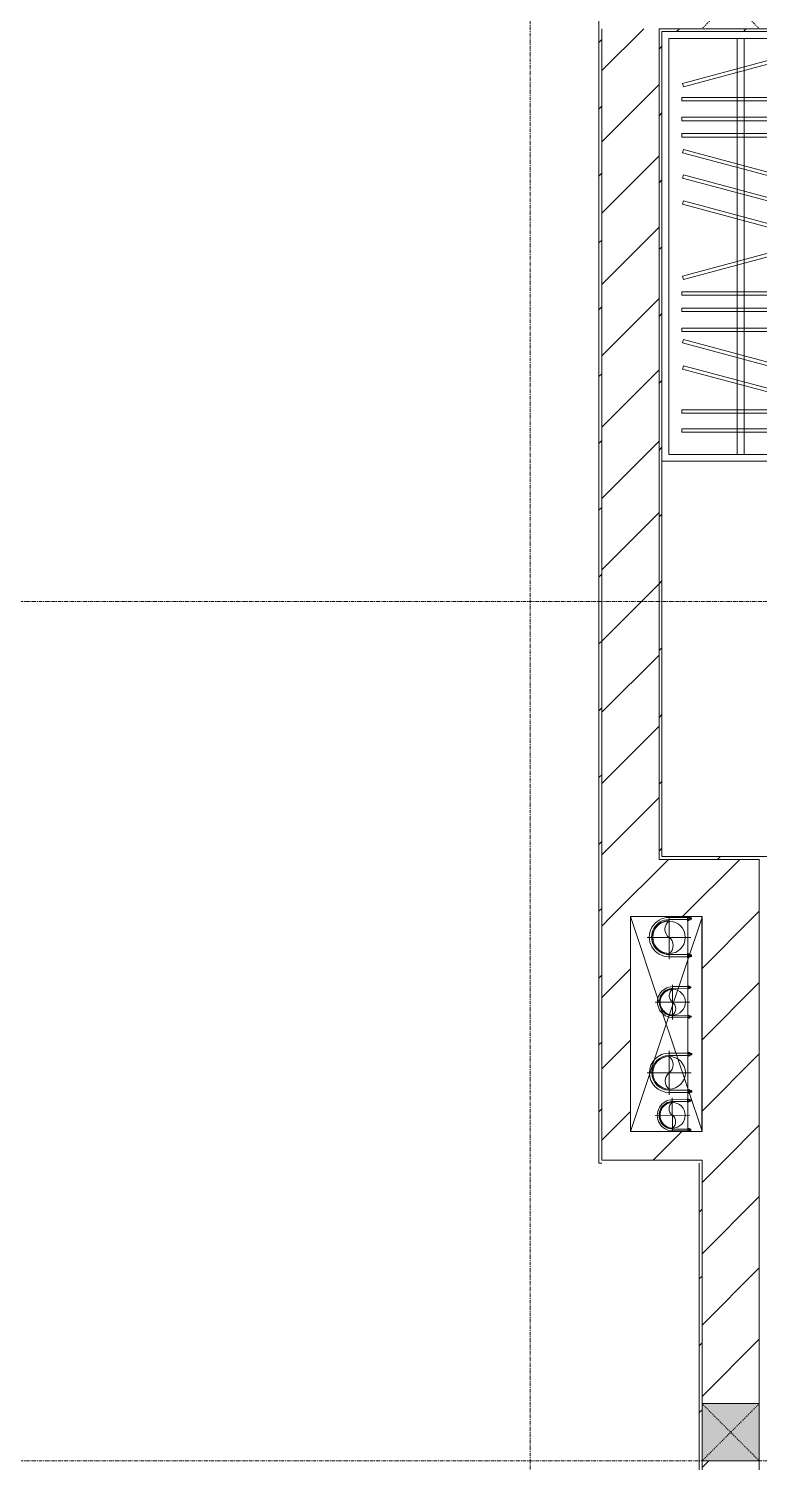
# Model space of a CAD drawing. Header units: millimetres. Extents: x 5356 to 209803, y -16346 to 109894.
# Drawn here: x 116502 to 119053, y 48432 to 53437 of the extents above; entities that cross this region are included whole.
import ezdxf

# ---------------------------------------------------------------- set-up
doc = ezdxf.new("R2010")
doc.units = ezdxf.units.MM
for name, pattern in [('Dash', [6, 3, -3]), ('Grid Line', [22.225, 12.7, -3.175, 3.175, -3.175]), ('IMPORT-CENTER _3_', [10.16, 6.35, -1.27, 1.27, -1.27])]:
    doc.linetypes.add(name, pattern=pattern)
for name, color, linetype, lineweight in [('0-1', 7, 'Continuous', 5), ('0-2', 9, 'Continuous', 9), ('A-WALL', 113, 'Continuous', 9), ('A-WALL-3', 113, 'Continuous', 18), ('A-WALL-PATT-2', 9, 'Continuous', 9), ('A-WALL-PATT-3', 111, 'Continuous', 9), ('G-IMPT', 8, 'Continuous', 9), ('G-IMPT-2', 8, 'IMPORT-CENTER _3_', 9), ('I-FURN-1', 9, 'Continuous', 9), ('I-WALL-1', 253, 'Continuous', 18), ('I-WALL-3', 2, 'Continuous', 18), ('M-EQPM', 50, 'Continuous', 9), ('S-COLS', 52, 'Continuous', 9), ('S-COLS-1', 254, 'Continuous', 5), ('S-COLS-4', 52, 'Continuous', 18), ('S-COLS-5', 52, 'Dash', 9), ('S-COLS-HDLN', 52, 'Dash', 9), ('S-GRID-1', 1, 'Grid Line', 9)]:
    doc.layers.add(name, color=color, linetype=linetype, lineweight=lineweight)
pattern_1 = [(45, (0, 0), (-116.67262, 116.67262), [])]
pattern_2 = [(45, (0, 0), (-124.4508, 124.4508), [])]

# ---------------------------------------------------------------- blocks, each defined once
blk = doc.blocks.new('TU QUAN AO-SUITE ROOM_3 - TU QUAN AO-SUITE ROOM_3-V95-TKCS_MB ĐỊNH VỊ MỐC TỌA ĐỘ CÔNG TRÌNH')
at = {"layer": 'I-FURN-1'}
for p, q in [((0, -1500), (0, 0)), ((0, 0), (0, -1500)), ((-526, -24), (-24, -24)), ((-526, -1476), (-526, -24)), ((-526, -24), (-526, -600)), ((-287, -24), (-287, -576)), ((-263, -24), (-263, -576)), ((-24, -24), (-24, -1476)), ((-478.3, -181.1), (-61.3, -69.4)), ((-58.2, -80.9), (-475.2, -192.7)), ((-61.3, -69.4), (-58.2, -80.9)), ((-475.2, -192.7), (-478.3, -181.1)), ((-480.1, -229.7), (-50.1, -229.7)), ((-480.1, -241.7), (-480.1, -229.7)), ((-50.1, -241.7), (-480.1, -241.7)), ((-50.1, -229.7), (-50.1, -241.7)), ((-480.1, -299.2), (-50.1, -299.2)), ((-480.1, -311.2), (-480.1, -299.2)), ((-50.1, -299.2), (-50.1, -311.2)), ((-50.1, -311.2), (-480.1, -311.2)), ((-480.1, -356.4), (-50.1, -356.4)), ((-480.1, -368.4), (-480.1, -356.4)), ((-50.1, -368.4), (-480.1, -368.4)), ((-50.1, -356.4), (-50.1, -368.4)), ((-475.2, -411.5), (-478.3, -423.1)), ((-478.3, -423.1), (-61.3, -534.9)), ((-58.2, -523.3), (-475.2, -411.5)), ((-475.2, -500.3), (-478.3, -511.9)), ((-58.2, -612.1), (-475.2, -500.3)), ((-478.3, -511.9), (-61.3, -623.6)), ((-61.3, -534.9), (-58.2, -523.3)), ((-526, -1476), (-526, -600)), ((-475.2, -591.5), (-478.3, -603.1)), ((-58.2, -703.3), (-475.2, -591.5)), ((-287, -576), (-287, -1476)), ((-263, -576), (-263, -1476)), ((-478.3, -603.1), (-61.3, -714.9)), ((-61.3, -623.6), (-58.2, -612.1)), ((-478.3, -853.9), (-61.3, -742.1)), ((-61.3, -714.9), (-58.2, -703.3)), ((-61.3, -742.1), (-58.2, -753.7)), ((-58.2, -753.7), (-475.2, -865.5)), ((-475.2, -865.5), (-478.3, -853.9)), ((-480.1, -908.6), (-480.1, -920.6)), ((-480.1, -908.6), (-480.1, -920.6)), ((-50.1, -908.6), (-480.1, -908.6)), ((-480.1, -920.6), (-50.1, -920.6)), ((-50.1, -920.6), (-50.1, -908.6)), ((-480.1, -965.8), (-480.1, -977.8)), ((-480.1, -965.8), (-480.1, -977.8)), ((-50.1, -965.8), (-480.1, -965.8)), ((-480.1, -977.8), (-50.1, -977.8)), ((-50.1, -977.8), (-50.1, -965.8)), ((-480.1, -1035.3), (-480.1, -1047.3)), ((-480.1, -1035.3), (-480.1, -1047.3)), ((-50.1, -1035.3), (-480.1, -1035.3)), ((-480.1, -1047.3), (-50.1, -1047.3)), ((-50.1, -1047.3), (-50.1, -1035.3)), ((-475.2, -1075.3), (-478.3, -1086.9)), ((-478.3, -1086.9), (-61.3, -1198.6)), ((-58.2, -1187.1), (-475.2, -1075.3)), ((-475.2, -1166.5), (-478.3, -1178.1)), ((-478.3, -1178.1), (-61.3, -1289.9)), ((-58.2, -1278.3), (-475.2, -1166.5)), ((-61.3, -1198.6), (-58.2, -1187.1)), ((-61.3, -1289.9), (-58.2, -1278.3)), ((-480.1, -1320.5), (-480.1, -1332.5)), ((-480.1, -1320.5), (-480.1, -1332.5)), ((-50.1, -1320.5), (-480.1, -1320.5)), ((-480.1, -1332.5), (-50.1, -1332.5)), ((-50.1, -1332.5), (-50.1, -1320.5)), ((-480.1, -1386.9), (-480.1, -1398.9)), ((-480.1, -1386.9), (-480.1, -1398.9)), ((-50.1, -1386.9), (-480.1, -1386.9)), ((-480.1, -1398.9), (-50.1, -1398.9)), ((-50.1, -1398.9), (-50.1, -1386.9)), ((-550, -1500), (0, -1500)), ((0, -1500), (-550, -1500)), ((-24, -1476), (-526, -1476))]:
    blk.add_line(p, q, dxfattribs=at)
blk = doc.blocks.new('NCV_TKTC_TANG 1_rvt-1-TKCS_MB ĐỊNH VỊ MỐC TỌA ĐỘ CÔNG TRÌNH')
at = {"layer": 'A-WALL-PATT-2'}
h = blk.add_hatch(dxfattribs=at)
h.set_pattern_fill('FP_3', color=256, style=0, pattern_type=2)
h.set_pattern_definition(pattern_1)
h.paths.add_polyline_path([(118712.6, 50546.9), (118712.6, 53436.9), (118702.6, 53436.9), (118702.6, 50546.9)])
h = blk.add_hatch(dxfattribs=at)
h.set_pattern_fill('FP_3', color=256, style=0, pattern_type=2)
h.set_pattern_definition(pattern_1)
h.paths.add_polyline_path([(122052.6, 53426.9), (122052.6, 53436.9), (118712.6, 53436.9), (118712.6, 53426.9), (122042.6, 53426.9)])
h = blk.add_hatch(dxfattribs=at)
h.set_pattern_fill('FP_3', color=256, style=0, pattern_type=2)
h.set_pattern_definition(pattern_1)
h.paths.add_polyline_path([(119152.6, 50536.9), (119152.6, 50546.9), (118702.6, 50546.9), (118702.6, 50536.9), (119137.2, 50536.9)])
h.paths.add_polyline_path([(119952.6, 50536.9), (122752.6, 50536.9), (122752.6, 50546.9), (119952.6, 50546.9)])
at = {"layer": 'I-WALL-1'}
for p, q in [((118712.6, 53436.9), (118702.6, 53436.9)), ((118702.6, 53436.9), (118702.6, 50546.9)), ((122052.6, 53436.9), (118712.6, 53436.9)), ((118712.6, 50546.9), (118712.6, 53426.9)), ((118712.6, 53426.9), (122042.6, 53426.9)), ((118702.6, 50546.9), (118702.6, 50536.9)), ((118702.6, 50536.9), (119052.6, 50536.9)), ((119152.6, 50546.9), (118712.6, 50546.9))]:
    blk.add_line(p, q, dxfattribs=at)
at = {"layer": 'I-FURN-1'}
blk.add_blockref('TU QUAN AO-SUITE ROOM_3 - TU QUAN AO-SUITE ROOM_3-V95-TKCS_MB ĐỊNH VỊ MỐC TỌA ĐỘ CÔNG TRÌNH', (119262.6, 53426.9), dxfattribs=at)
blk = doc.blocks.new('TKTC_XREF_251221_MB TANG 1 - TKTC_XREF_260130_MB TANG 1_dwg_CUM U_DN100-V306-TKCS_MB ĐỊNH VỊ MỐC TỌA ĐỘ CÔNG TRÌNH')
at = {"layer": 'G-IMPT'}
blk.add_hatch(color=256, dxfattribs=at).paths.add_polyline_path([(0, -61), (0, -57), (14.8, -55.1), (28.5, -49.4), (40.3, -40.3), (49.4, -28.5), (55.1, -14.8), (57, 0), (55.1, 14.8), (49.4, 28.5), (40.3, 40.3), (28.5, 49.4), (14.8, 55.1), (0, 57), (0, 61), (15.8, 58.9), (30.5, 52.8), (43.1, 43.1), (52.8, 30.5), (58.9, 15.8), (61, 0), (58.9, -15.8), (52.8, -30.5), (43.1, -43.1), (30.5, -52.8), (15.8, -58.9)])
for p, q in [((-79.1, 66.6), (-79.1, 63.4)), ((-76.6, 66.6), (-76.6, 63.4)), ((-74.6, 66.6), (-74.6, 63.4)), ((-72.7, 69.3), (-72.7, 60.7)), ((-66.9, 67.9), (-71.7, 67.9)), ((-65, 69), (0, 69)), ((-66.9, 62.1), (-71.7, 62.1)), ((-72.7, -60.7), (-72.7, -69.3)), ((-66.9, -62.1), (-71.7, -62.1)), ((-79.1, -63.4), (-79.1, -66.6)), ((-76.6, -63.4), (-76.6, -66.6)), ((-74.6, -63.4), (-74.6, -66.6)), ((-66.9, -67.9), (-71.7, -67.9)), ((-66.9, -72.7), (-66.9, -70.8)), ((-65, -69), (0, -69))]:
    blk.add_line(p, q, dxfattribs=at)
at = {"layer": 'G-IMPT', "flags": 128}
for points in [[(-72.7, 67.6), (-78.1, 67.6), (-78.1, 62.4), (-72.7, 62.4)], [(-71.7, 59.2), (-66.9, 59.2), (-66.9, 70.8), (-71.7, 70.8)], [(-66.9, 70.8), (-66.9, 72.7), (-65, 72.7), (-65, 57.3), (-66.9, 57.3), (-66.9, 59.2)], [(-65, 61), (0, 61), (0, 57)], [(-72.7, -62.4), (-78.1, -62.4), (-78.1, -67.6), (-72.7, -67.6)], [(-71.7, -70.8), (-66.9, -70.8), (-66.9, -59.2), (-71.7, -59.2)], [(-66.9, -59.2), (-66.9, -57.3), (-65, -57.3), (-65, -72)], [(-65, -61), (0, -61), (0, -57)]]:
    blk.add_lwpolyline(points, dxfattribs=at)
at = {"layer": 'G-IMPT'}
for centre, radius, start, end in [((-78.1, 66.6), 0.96, 90, 180), ((-78.1, 63.4), 0.96, 180, 270), ((-71.1, 69.3), 1.56, 112.61986, 247.38014), ((-67.9, 65), 4.8, 143.1301, 216.8699), ((0, 0), 69, 270, 90), ((-71.1, 60.7), 1.56, 112.61986, 247.38014), ((0, 0), 61, 270, 90), ((0, 0), 57, 270, 90), ((-78.1, -63.4), 0.96, 90, 180), ((-71.1, -60.7), 1.56, 112.61986, 247.38014), ((-67.9, -65), 4.8, 143.1301, 216.8699), ((-78.1, -66.6), 0.96, 180, 270), ((-71.1, -69.3), 1.56, 112.61986, 247.38014)]:
    blk.add_arc(centre, radius, start, end, dxfattribs=at)
blk = doc.blocks.new('TKTC_XREF_251221_MB TANG 1 - TKTC_XREF_260130_MB TANG 1_dwg_$cc-V307-TKCS_MB ĐỊNH VỊ MỐC TỌA ĐỘ CÔNG TRÌNH')
at = {"layer": 'G-IMPT'}
blk.add_circle((0, 0), 0.5, dxfattribs=at)
for centre, radius, start, end in [((0, 0), 0.5, 90, 270), ((0.188, 0.25), 0.313, 126.8699, 233.1301), ((-0.188, -0.25), 0.313, 306.8699, 53.1301)]:
    blk.add_arc(centre, radius, start, end, dxfattribs=at)
at = {"layer": 'G-IMPT-2'}
for p, q in [((0, -0.628), (0, 0.673)), ((-0.673, 0), (0.673, 0))]:
    blk.add_line(p, q, dxfattribs=at)
blk = doc.blocks.new('TKTC_XREF_251221_MB TANG 1 - TKTC_XREF_260130_MB TANG 1_dwg_$cc-4202122-TKCS_MB ĐỊNH VỊ MỐC TỌA ĐỘ CÔNG TRÌNH')
at = {"layer": 'G-IMPT'}
blk.add_circle((0, 0), 0.5, dxfattribs=at)
for centre, radius, start, end in [((0, 0), 0.5, 90, 270), ((0.188, 0.25), 0.313, 126.8699, 233.1301), ((-0.188, -0.25), 0.313, 306.8699, 53.1301)]:
    blk.add_arc(centre, radius, start, end, dxfattribs=at)
at = {"layer": 'G-IMPT-2'}
for p, q in [((0, -0.673), (0, 0.673)), ((-0.673, 0), (0.673, 0))]:
    blk.add_line(p, q, dxfattribs=at)
blk = doc.blocks.new('TKTC_XREF_251221_MB TANG 1 - TKTC_XREF_260130_MB TANG 1_dwg_CUM U_DN100-4202112-TKCS_MB ĐỊNH VỊ MỐC TỌA ĐỘ CÔNG TRÌNH')
at = {"layer": 'G-IMPT'}
blk.add_hatch(color=256, dxfattribs=at).paths.add_polyline_path([(0, 61), (0, 57), (14.8, 55.1), (28.5, 49.4), (40.3, 40.3), (49.4, 28.5), (55.1, 14.8), (57, 0), (55.1, -14.8), (49.4, -28.5), (40.3, -40.3), (28.5, -49.4), (14.8, -55.1), (0, -57), (0, -61), (15.8, -58.9), (30.5, -52.8), (43.1, -43.1), (52.8, -30.5), (58.9, -15.8), (61, 0), (58.9, 15.8), (52.8, 30.5), (43.1, 43.1), (30.5, 52.8), (15.8, 58.9)])
for p, q in [((-79.1, 66.6), (-79.1, 63.4)), ((-76.6, 66.6), (-76.6, 63.4)), ((-74.6, 66.6), (-74.6, 63.4)), ((-72.7, 69.3), (-72.7, 60.7)), ((-66.9, 67.9), (-71.7, 67.9)), ((-66.9, 62.1), (-71.7, 62.1)), ((-65, 69), (0, 69)), ((-79.1, -63.4), (-79.1, -66.6)), ((-76.6, -63.4), (-76.6, -66.6)), ((-74.6, -63.4), (-74.6, -66.6)), ((-72.7, -60.7), (-72.7, -69.3)), ((-66.9, -62.1), (-71.7, -62.1)), ((-66.9, -67.9), (-71.7, -67.9)), ((-65, -69), (0, -69))]:
    blk.add_line(p, q, dxfattribs=at)
at = {"layer": 'G-IMPT', "flags": 128}
for points in [[(-72.7, 67.6), (-78.1, 67.6), (-78.1, 62.4), (-72.7, 62.4)], [(-71.7, 59.2), (-66.9, 59.2), (-66.9, 70.8), (-71.7, 70.8)], [(-66.9, 70.8), (-66.9, 72.7), (-65, 72.7), (-65, 57.3), (-66.9, 57.3), (-66.9, 59.2)], [(-65, 61), (0, 61), (0, 57)], [(-72.7, -62.4), (-78.1, -62.4), (-78.1, -67.6), (-72.7, -67.6)], [(-71.7, -70.8), (-66.9, -70.8), (-66.9, -59.2), (-71.7, -59.2)], [(-66.9, -59.2), (-66.9, -57.3), (-65, -57.3), (-65, -72.7), (-66.9, -72.7), (-66.9, -70.8)], [(-65, -61), (0, -61), (0, -57)]]:
    blk.add_lwpolyline(points, dxfattribs=at)
at = {"layer": 'G-IMPT'}
for centre, radius, start, end in [((-78.1, 66.6), 0.96, 90, 180), ((-78.1, 63.4), 0.96, 180, 270), ((-71.1, 69.3), 1.56, 112.6199, 247.3801), ((-67.9, 65), 4.8, 143.1301, 216.8699), ((-71.1, 60.7), 1.56, 112.6199, 247.3801), ((0, 0), 69, 270, 90), ((0, 0), 61, 270, 90), ((0, 0), 57, 270, 90), ((-78.1, -63.4), 0.96, 90, 180), ((-78.1, -66.6), 0.96, 180, 270), ((-71.1, -60.7), 1.56, 112.6199, 247.3801), ((-67.9, -65), 4.8, 143.1301, 216.8699), ((-71.1, -69.3), 1.56, 112.6199, 247.3801)]:
    blk.add_arc(centre, radius, start, end, dxfattribs=at)
blk = doc.blocks.new('TKTC_XREF_251221_MB TANG 1 - TKTC_XREF_260130_MB TANG 1_dwg_CUM U_DN100-V308-TKCS_MB ĐỊNH VỊ MỐC TỌA ĐỘ CÔNG TRÌNH')
at = {"layer": 'G-IMPT'}
blk.add_hatch(color=256, dxfattribs=at).paths.add_polyline_path([(0, 61), (0, 57), (14.8, 55.1), (28.5, 49.4), (40.3, 40.3), (49.4, 28.5), (55.1, 14.8), (57, 0), (55.1, -14.8), (49.4, -28.5), (40.3, -40.3), (28.5, -49.4), (14.8, -55.1), (0, -57), (0, -61), (15.8, -58.9), (30.5, -52.8), (43.1, -43.1), (52.8, -30.5), (58.9, -15.8), (61, 0), (58.9, 15.8), (52.8, 30.5), (43.1, 43.1), (30.5, 52.8), (15.8, 58.9)])
for p, q in [((-79.1, 66.6), (-79.1, 63.4)), ((-76.6, 66.6), (-76.6, 63.4)), ((-74.6, 66.6), (-74.6, 63.4)), ((-72.7, 69.3), (-72.7, 60.7)), ((-66.9, 67.9), (-71.7, 67.9)), ((-66.9, 62.1), (-71.7, 62.1)), ((-65, 69), (0, 69)), ((-79.1, -63.4), (-79.1, -66.6)), ((-76.6, -63.4), (-76.6, -66.6)), ((-74.6, -63.4), (-74.6, -66.6)), ((-72.7, -60.7), (-72.7, -69.3)), ((-66.9, -62.1), (-71.7, -62.1)), ((-66.9, -67.9), (-71.7, -67.9)), ((-65, -69), (0, -69))]:
    blk.add_line(p, q, dxfattribs=at)
at = {"layer": 'G-IMPT', "flags": 128}
for points in [[(-72.7, 67.6), (-78.1, 67.6), (-78.1, 62.4), (-72.7, 62.4)], [(-71.7, 59.2), (-66.9, 59.2), (-66.9, 70.8), (-71.7, 70.8)], [(-66.9, 70.8), (-66.9, 72.7), (-65, 72.7), (-65, 57.3), (-66.9, 57.3), (-66.9, 59.2)], [(-65, 61), (0, 61), (0, 57)], [(-72.7, -62.4), (-78.1, -62.4), (-78.1, -67.6), (-72.7, -67.6)], [(-71.7, -70.8), (-66.9, -70.8), (-66.9, -59.2), (-71.7, -59.2)], [(-66.9, -59.2), (-66.9, -57.3), (-65, -57.3), (-65, -71.5)], [(-65, -61), (0, -61), (0, -57)]]:
    blk.add_lwpolyline(points, dxfattribs=at)
at = {"layer": 'G-IMPT'}
for centre, radius, start, end in [((-78.1, 66.6), 0.96, 90, 180), ((-78.1, 63.4), 0.96, 180, 270), ((-71.1, 69.3), 1.56, 112.6199, 247.3801), ((-67.9, 65), 4.8, 143.1301, 216.8699), ((-71.1, 60.7), 1.56, 112.6199, 247.3801), ((0, 0), 69, 270, 90), ((0, 0), 61, 270, 90), ((0, 0), 57, 270, 90), ((-78.1, -63.4), 0.96, 90, 180), ((-78.1, -66.6), 0.96, 180, 270), ((-71.1, -60.7), 1.56, 112.6199, 247.3801), ((-67.9, -65), 4.8, 143.1301, 216.8699), ((-71.1, -69.3), 1.56, 112.6199, 247.3801)]:
    blk.add_arc(centre, radius, start, end, dxfattribs=at)
blk = doc.blocks.new('TKTC_XREF_251221_MB TANG 1 - TKTC_XREF_260130_MB TANG 1_dwg_$cc-V309-TKCS_MB ĐỊNH VỊ MỐC TỌA ĐỘ CÔNG TRÌNH')
at = {"layer": 'G-IMPT'}
blk.add_circle((0, 0), 0.5, dxfattribs=at)
for centre, radius, start, end in [((0, 0), 0.5, 90, 270), ((0.188, 0.25), 0.313, 126.8699, 233.1301), ((-0.188, -0.25), 0.313, 306.8699, 53.1301)]:
    blk.add_arc(centre, radius, start, end, dxfattribs=at)
at = {"layer": 'G-IMPT-2'}
for p, q in [((0, -0.673), (0, 0.635)), ((-0.673, 0), (0.673, 0))]:
    blk.add_line(p, q, dxfattribs=at)
blk = doc.blocks.new('TKTC_XREF_251221_MB TANG 1 - TKTC_XREF_260130_MB TANG 1_dwg_CUM U_DN100-4202115-TKCS_MB ĐỊNH VỊ MỐC TỌA ĐỘ CÔNG TRÌNH')
at = {"layer": 'G-IMPT'}
blk.add_hatch(color=256, dxfattribs=at).paths.add_polyline_path([(0, -61), (0, -57), (14.8, -55.1), (28.5, -49.4), (40.3, -40.3), (49.4, -28.5), (55.1, -14.8), (57, 0), (55.1, 14.8), (49.4, 28.5), (40.3, 40.3), (28.5, 49.4), (14.8, 55.1), (0, 57), (0, 61), (15.8, 58.9), (35.6, 48.9), (43.1, 43.1), (52.8, 30.5), (58.9, 15.8), (61, 0), (58.9, -15.8), (52.8, -30.5), (43.1, -43.1), (30.5, -52.8), (15.8, -58.9)])
for p, q in [((-79.1, 66.6), (-79.1, 63.4)), ((-76.6, 66.6), (-76.6, 63.4)), ((-74.6, 66.6), (-74.6, 63.4)), ((-72.7, 69.3), (-72.7, 60.7)), ((-66.9, 67.9), (-71.7, 67.9)), ((-65, 69), (0, 69)), ((-66.9, 62.1), (-71.7, 62.1)), ((-72.7, -60.7), (-72.7, -69.3)), ((-66.9, -62.1), (-71.7, -62.1)), ((-79.1, -63.4), (-79.1, -66.6)), ((-76.6, -63.4), (-76.6, -66.6)), ((-74.6, -63.4), (-74.6, -66.6)), ((-66.9, -67.9), (-71.7, -67.9)), ((-65, -69), (0, -69))]:
    blk.add_line(p, q, dxfattribs=at)
at = {"layer": 'G-IMPT', "flags": 128}
for points in [[(-72.7, 67.6), (-78.1, 67.6), (-78.1, 62.4), (-72.7, 62.4)], [(-71.7, 59.2), (-66.9, 59.2), (-66.9, 70.8), (-71.7, 70.8)], [(-66.9, 70.8), (-66.9, 72.7), (-65, 72.7), (-65, 57.3), (-66.9, 57.3), (-66.9, 59.2)], [(-65, 61), (0, 61), (0, 57)], [(-72.7, -62.4), (-78.1, -62.4), (-78.1, -67.6), (-72.7, -67.6)], [(-71.7, -70.8), (-66.9, -70.8), (-66.9, -59.2), (-71.7, -59.2)], [(-66.9, -59.2), (-66.9, -57.3), (-65, -57.3), (-65, -72.7), (-66.9, -72.7), (-66.9, -70.8)], [(-65, -61), (0, -61), (0, -57)]]:
    blk.add_lwpolyline(points, dxfattribs=at)
at = {"layer": 'G-IMPT'}
for centre, radius, start, end in [((-78.1, 66.6), 0.96, 90, 180), ((-78.1, 63.4), 0.96, 180, 270), ((-71.1, 69.3), 1.56, 112.61986, 247.38014), ((-67.9, 65), 4.8, 143.1301, 216.8699), ((0, 0), 69, 270, 90), ((-71.1, 60.7), 1.56, 112.61986, 247.38014), ((0, 0), 61, 270, 90), ((0, 0), 57, 270, 90), ((-78.1, -63.4), 0.96, 90, 180), ((-71.1, -60.7), 1.56, 112.61986, 247.38014), ((-67.9, -65), 4.8, 143.1301, 216.8699), ((-78.1, -66.6), 0.96, 180, 270), ((-71.1, -69.3), 1.56, 112.61986, 247.38014)]:
    blk.add_arc(centre, radius, start, end, dxfattribs=at)
blk = doc.blocks.new('TKTC_XREF_251221_MB TANG 1 - TKTC_XREF_260130_MB TANG 1_dwg_$cc-4202118-TKCS_MB ĐỊNH VỊ MỐC TỌA ĐỘ CÔNG TRÌNH')
at = {"layer": 'G-IMPT'}
blk.add_circle((0, 0), 0.5, dxfattribs=at)
for centre, radius, start, end in [((0, 0), 0.5, 90, 270), ((0.188, 0.25), 0.313, 126.8699, 233.1301), ((-0.188, -0.25), 0.313, 306.8699, 53.1301)]:
    blk.add_arc(centre, radius, start, end, dxfattribs=at)
at = {"layer": 'G-IMPT-2'}
for p, q in [((0, -0.673), (0, 0.673)), ((-0.673, 0), (0.673, 0))]:
    blk.add_line(p, q, dxfattribs=at)
blk = doc.blocks.new('TKTC_XREF_251221_MB TANG 1 - TKTC_XREF_260130_MB TANG 1_dwg-4202109-TKCS_MB ĐỊNH VỊ MỐC TỌA ĐỘ CÔNG TRÌNH')
at = {"layer": 'G-IMPT'}
for p, q in [((-84349.1, -351759.7), (-84349.1, -351009.7)), ((-84299.3, -351009.5), (-84299.3, -351759.7))]:
    blk.add_line(p, q, dxfattribs=at)
for name, p, xscale, yscale, zscale, rotation in [('TKTC_XREF_251221_MB TANG 1 - TKTC_XREF_260130_MB TANG 1_dwg_$cc-V309-TKCS_MB ĐỊNH VỊ MỐC TỌA ĐỘ CÔNG TRÌNH', (-84414.4, -351081.9), 113.7150000000091, 113.7150000000091, 113.7150000000091, 359.9990086636432), ('TKTC_XREF_251221_MB TANG 1 - TKTC_XREF_260130_MB TANG 1_dwg_CUM U_DN100-V308-TKCS_MB ĐỊNH VỊ MỐC TỌA ĐỘ CÔNG TRÌNH', (-84414.4, -351081), 0.9975000000000005, 0.9975000000000005, 0.9975000000000005, 180.000991338195), ('TKTC_XREF_251221_MB TANG 1 - TKTC_XREF_260130_MB TANG 1_dwg_$cc-4202118-TKCS_MB ĐỊNH VỊ MỐC TỌA ĐỘ CÔNG TRÌNH', (-84402.1, -351308.1), 90.00000000005107, 90.00000000005107, 90.00000000005107, 0.3740267799372842), ('TKTC_XREF_251221_MB TANG 1 - TKTC_XREF_260130_MB TANG 1_dwg_CUM U_DN100-4202112-TKCS_MB ĐỊNH VỊ MỐC TỌA ĐỘ CÔNG TRÌNH', (-84413.9, -351554.8), 0.9974999999999965, 0.9974999999999965, 0.9974999999999965, 180.0009913385626), ('TKTC_XREF_251221_MB TANG 1 - TKTC_XREF_260130_MB TANG 1_dwg_$cc-V307-TKCS_MB ĐỊNH VỊ MỐC TỌA ĐỘ CÔNG TRÌNH', (-84402.7, -351703.2), 90.00000000005107, 90.00000000005107, 90.00000000005107, 0.3740267799372842)]:
    blk.add_blockref(name, p, dxfattribs=dict(xscale=xscale, yscale=yscale, zscale=zscale, rotation=rotation))
at = {"extrusion": (0, 0, -1)}
for name, p, xscale, yscale, zscale, rotation in [('TKTC_XREF_251221_MB TANG 1 - TKTC_XREF_260130_MB TANG 1_dwg_CUM U_DN100-4202115-TKCS_MB ĐỊNH VỊ MỐC TỌA ĐỘ CÔNG TRÌNH', (84400.2, -351308.1), 0.7894736842105242, 0.7894736842105242, -0.7894736842105242, 359.6259732184666), ('TKTC_XREF_251221_MB TANG 1 - TKTC_XREF_260130_MB TANG 1_dwg_$cc-4202122-TKCS_MB ĐỊNH VỊ MỐC TỌA ĐỘ CÔNG TRÌNH', (84413.9, -351554.8), 113.7150000000092, 113.7150000000092, -113.7150000000092, 179.9990086636432), ('TKTC_XREF_251221_MB TANG 1 - TKTC_XREF_260130_MB TANG 1_dwg_CUM U_DN100-V306-TKCS_MB ĐỊNH VỊ MỐC TỌA ĐỘ CÔNG TRÌNH', (84400.8, -351703.2), 0.7894736842105242, 0.7894736842105242, -0.7894736842105242, 359.6259732184666)]:
    blk.add_blockref(name, p, dxfattribs=dict(at, xscale=xscale, yscale=yscale, zscale=zscale, rotation=rotation))
blk = doc.blocks.new('TKTC_XREF_251221_MB TANG 1 - TKTC_XREF_251221_MB TANG 1-2038492-TKCS_MB ĐỊNH VỊ MỐC TỌA ĐỘ CÔNG TRÌNH')
blk.add_blockref('TKTC_XREF_251221_MB TANG 1 - TKTC_XREF_260130_MB TANG 1_dwg-4202109-TKCS_MB ĐỊNH VỊ MỐC TỌA ĐỘ CÔNG TRÌNH', (169499.1, 384109.7))
blk = doc.blocks.new('G1_SOF - BO TRU - 200x200-3051103-TKCS_MB ĐỊNH VỊ MỐC TỌA ĐỘ CÔNG TRÌNH')
at = {"layer": 'S-COLS-HDLN'}
for p, q in [((-100, -100), (100, 100)), ((100, -100), (-100, 100))]:
    blk.add_line(p, q, dxfattribs=at)

msp = doc.modelspace()

# ---------------------------------------------------------------- hatches: boundary and pattern name
at = {"layer": 'A-WALL-PATT-3'}
h = msp.add_hatch(dxfattribs=at)
h.set_pattern_fill('FP_8', color=256, style=0, pattern_type=2)
h.set_pattern_definition(pattern_1)
h.paths.add_polyline_path([(118492.5, 49476.9), (118502.5, 49476.9), (118502.5, 53646.9), (118492.5, 53646.9), (118492.5, 49733.1)])
h = msp.add_hatch(dxfattribs=at)
h.set_pattern_fill('FP_1', color=256, style=0, pattern_type=2)
h.set_pattern_definition(pattern_2)
h.paths.add_polyline_path([(118702.6, 50536.9), (118702.6, 53436.9), (118502.6, 53436.9), (118502.6, 50536.9), (118531.9, 50536.9)])
h = msp.add_hatch(dxfattribs=at)
h.set_pattern_fill('FP_1', color=256, style=0, pattern_type=2)
h.set_pattern_definition(pattern_2)
h.paths.add_polyline_path([(118602.5, 50336.9), (119052.5, 50336.9), (119052.5, 50536.9), (118502.5, 50536.9), (118502.5, 50336.9), (118531.9, 50336.9)])
h = msp.add_hatch(dxfattribs=at)
h.set_pattern_fill('FP_1', color=256, style=0, pattern_type=2)
h.set_pattern_definition(pattern_2)
h.paths.add_polyline_path([(118531.9, 49586.9), (118602.5, 49586.9), (118602.5, 50336.9), (118502.5, 50336.9), (118502.5, 49586.9)])
h = msp.add_hatch(dxfattribs=at)
h.set_pattern_fill('FP_1', color=256, style=0, pattern_type=2)
h.set_pattern_definition(pattern_2)
h.paths.add_polyline_path([(118852.5, 49486.9), (119052.5, 49486.9), (119052.5, 50336.9), (118852.5, 50336.9), (118852.5, 49586.9)])
h = msp.add_hatch(dxfattribs=at)
h.set_pattern_fill('FP_1', color=256, style=0, pattern_type=2)
h.set_pattern_definition(pattern_2)
h.paths.add_polyline_path([(118531.9, 49486.9), (118852.5, 49486.9), (118852.5, 49586.9), (118502.5, 49586.9), (118502.5, 49486.9)])
h = msp.add_hatch(dxfattribs=at)
h.set_pattern_fill('FP_8', color=256, style=0, pattern_type=2)
h.set_pattern_definition(pattern_1)
h.paths.add_polyline_path([(118852.5, 45436.9), (118852.5, 45585.3), (118842.5, 45583.1), (118842.5, 45436.9)])
h.paths.add_polyline_path([(118842.5, 46675.3), (118852.5, 46675.3), (118852.5, 49486.9), (118842.5, 49486.9), (118842.5, 46774.4)])
h = msp.add_hatch(dxfattribs=at)
h.set_pattern_fill('FP_1', color=256, style=0, pattern_type=2)
h.set_pattern_definition(pattern_2)
h.paths.add_polyline_path([(118852.5, 45436.9), (119052.5, 45436.9), (119052.5, 45585.3), (118852.5, 45585.3)])
h.paths.add_polyline_path([(118852.5, 46675.3), (119052.5, 46675.3), (119052.5, 48436.9), (118852.5, 48436.9), (118852.5, 46774.4)])
h.paths.add_polyline_path([(118852.5, 48636.9), (119052.5, 48636.9), (119052.5, 49486.9), (118852.5, 49486.9), (118852.5, 48746.9)])
at = {"layer": 'S-COLS-1'}
msp.add_hatch(color=256, dxfattribs=at).paths.add_polyline_path([(118852.5, 48436.9), (119052.5, 48436.9), (119052.5, 48636.9), (118852.5, 48636.9)])

# ---------------------------------------------------------------- linework, layer by layer
at = {"layer": '0-2'}
for p, q in [((118704.1, 50032.5), (118602.5, 50336.9)), ((118738.8, 49995.2), (118852.5, 50335.7)), ((118710.2, 50014.3), (118704.1, 50032.5)), ((118852.5, 49588.2), (118710.2, 50014.3)), ((118602.5, 49586.9), (118737.9, 49992.5)), ((118737.9, 49992.5), (118738.8, 49995.2))]:
    msp.add_line(p, q, dxfattribs=at)
at = {"layer": 'A-WALL'}
for p, q in [((118852.5, 49486.9), (118852.5, 48636.9)), ((118852.5, 48636.9), (119052.5, 48636.9)), ((118852.5, 48436.9), (118852.5, 46675.3)), ((119052.5, 48436.9), (118852.5, 48436.9))]:
    msp.add_line(p, q, dxfattribs=at)
at = {"layer": 'A-WALL-3'}
for p, q in [((118502.6, 53436.9), (118502.6, 50536.9)), ((118702.6, 50536.9), (118702.6, 53436.9)), ((119052.5, 50536.9), (118702.6, 50536.9)), ((119052.5, 48636.9), (119052.5, 50536.9)), ((118602.5, 49586.9), (118602.5, 50336.9)), ((118602.5, 50336.9), (118852.5, 50336.9)), ((118852.5, 50336.9), (118852.5, 49586.9)), ((118852.5, 49586.9), (118602.5, 49586.9)), ((118502.5, 49486.9), (118842.5, 49486.9)), ((119052.5, 46675.3), (119052.5, 48436.9))]:
    msp.add_line(p, q, dxfattribs=at)
at = {"layer": 'I-WALL-3'}
for p, q in [((118492.5, 53646.9), (118492.5, 49476.9)), ((118502.5, 49486.9), (118502.5, 53436.9)), ((118492.5, 49476.9), (118502.5, 49476.9)), ((118852.5, 49486.9), (118842.5, 49486.9)), ((118842.5, 49476.9), (118842.5, 46675.3)), ((118852.5, 48436.9), (118852.5, 48636.9))]:
    msp.add_line(p, q, dxfattribs=at)
at = {"layer": 'S-COLS'}
for p, q in [((119052.5, 48636.9), (118852.5, 48636.9)), ((118852.5, 48436.9), (119052.5, 48436.9))]:
    msp.add_line(p, q, dxfattribs=at)
at = {"layer": 'S-COLS-4'}
for p, q in [((118852.5, 48636.9), (118852.5, 48436.9)), ((119052.5, 48436.9), (119052.5, 48636.9))]:
    msp.add_line(p, q, dxfattribs=at)
at = {"layer": 'S-GRID-1'}
for p, q in [((118252.6, 20960.6), (118252.6, 80482.7)), ((131551.8, 51436.9), (29351.8, 51436.9)), ((131551.8, 48436.9), (29351.8, 48436.9))]:
    msp.add_line(p, q, dxfattribs=at)

# ---------------------------------------------------------------- block references
at = {"layer": '0-1'}
msp.add_blockref('NCV_TKTC_TANG 1_rvt-1-TKCS_MB ĐỊNH VỊ MỐC TỌA ĐỘ CÔNG TRÌNH', (0, 0), dxfattribs=at)
at = {"layer": 'M-EQPM'}
msp.add_blockref('TKTC_XREF_251221_MB TANG 1 - TKTC_XREF_251221_MB TANG 1-2038492-TKCS_MB ĐỊNH VỊ MỐC TỌA ĐỘ CÔNG TRÌNH', (33652.6, 17236.9), dxfattribs=at)
at = {"layer": 'S-COLS-5', "rotation": 180}
for p in [(118952.5, 53536.9), (118952.5, 48536.9)]:
    msp.add_blockref('G1_SOF - BO TRU - 200x200-3051103-TKCS_MB ĐỊNH VỊ MỐC TỌA ĐỘ CÔNG TRÌNH', p, dxfattribs=at)

doc.saveas('drawing.dxf')
